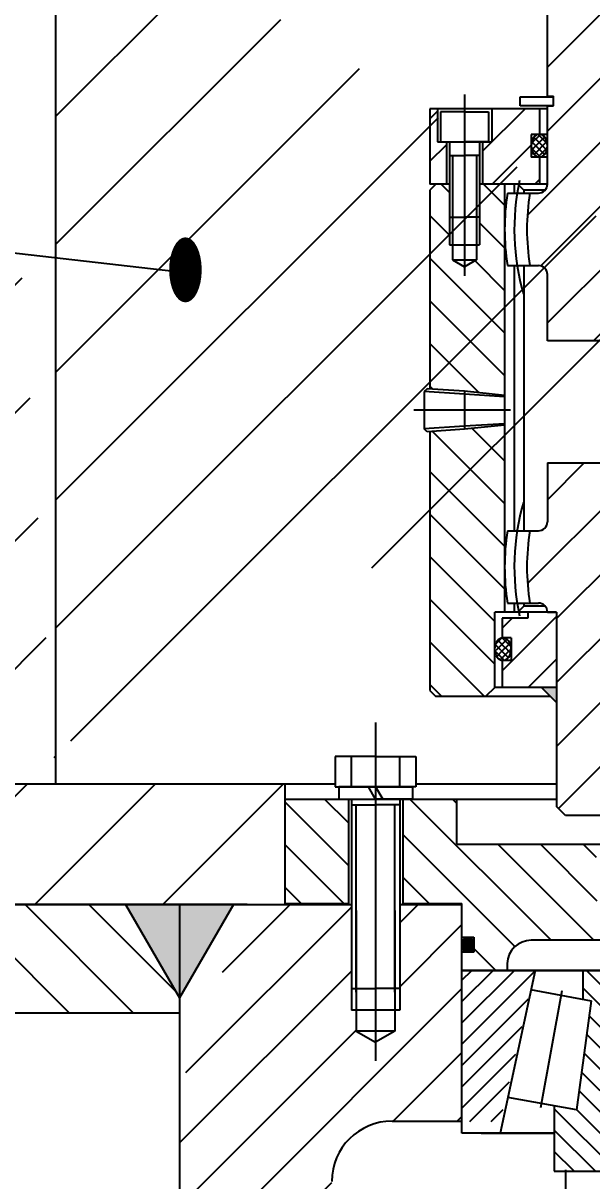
# Model space of a CAD drawing. Header units: millimetres. Extents: x 0 to 8400, y -232 to 5940.
# Drawn here: x 3712.2 to 3900.8, y 3580.1 to 3964.2 of the extents above; entities that cross this region are included whole.
import ezdxf
from ezdxf.enums import TextEntityAlignment as Align

# ---------------------------------------------------------------- set-up
doc = ezdxf.new("R2010")
doc.units = ezdxf.units.MM
doc.header["$LTSCALE"] = 200
doc.linetypes.add('G', pattern=[2, 1.25, -0.25, 0.25, -0.25])
for name, color, linetype in [('01', 7, 'Continuous'), ('02', 1, 'Continuous'), ('05', 4, 'G'), ('08', 1, 'Continuous'), ('11', 3, 'Continuous'), ('INTE_THICK', 7, 'Continuous'), ('THICK', 7, 'Continuous'), ('THIN', 1, 'Continuous')]:
    doc.layers.add(name, color=color, linetype=linetype)
doc.styles.get("Standard").update_dxf_attribs({"font": 'isocp', "width": 0.707, "bigfont": 'intecad.shx'})
doc.dimstyles.new('INTE', dxfattribs={"dimscale": 20, "dimtxt": 3.5, "dimasz": 3, "dimexe": 3, "dimexo": 0, "dimgap": 1, "dimtad": 1, "dimdec": 3, "dimdsep": 46, "dimtxsty": 'Standard', "dimcen": 0, "dimclrd": 1, "dimclre": 1, "dimclrt": 3, "dimadec": 4, "dimazin": 0, "dimtfac": 1, "dimtdec": 3, "dimtmove": 0, "dimatfit": 0, "dimfxl": 0, "dimarcsym": 0})

# ---------------------------------------------------------------- blocks, each defined once
blk = doc.blocks.new('*U81', base_point=(-3575.81, 5317.09))
at = {"layer": '01'}
for p, q in [((-3582.21, 5317.09), (-3582.21, 5277.09)), ((-3569.41, 5317.09), (-3569.41, 5277.09)), ((-3567.81, 5284.09), (-3583.81, 5284.09)), ((-3569.41, 5277.09), (-3582.21, 5277.09)), ((-3582.21, 5277.09), (-3575.81, 5273.4)), ((-3569.41, 5277.09), (-3575.81, 5273.4))]:
    blk.add_line(p, q, dxfattribs=at)
at = {"layer": '02'}
for p, q in [((-3583.81, 5317.09), (-3583.81, 5284.09)), ((-3567.81, 5317.09), (-3567.81, 5284.09))]:
    blk.add_line(p, q, dxfattribs=at)
blk = doc.blocks.new('01001')
at = {"layer": '02', "linetype": 'Continuous'}
h = blk.add_hatch(dxfattribs=at)
h.set_pattern_fill('_USER', color=1, scale=10, angle=135, style=0, pattern_type=0)
h.set_pattern_definition([(135, (4698.081, -304.572), (-7.071068, -7.071068), [])])
h.paths.add_polyline_path([(9001.36, 3409.28), (9022.36, 3409.28), (9022.36, 3443.96), (9001.36, 3443.96)])
h.paths.add_polyline_path([(9052.62, 3409.28), (9060, 3409.28), (9060, 3398.54), (9060.28, 3398.13), (9064, 3398.13), (9064, 3393.13), (9060, 3393.13), (9060, 3387.13), (9075, 3387.13), (9075, 3388.85, -0.424608), (9082.99, 3397.13), (9103.86, 3397.13), (9103.86, 3410.13), (9108.37, 3410.13), (9103.33, 3428.96), (9058.36, 3428.96), (9058.36, 3443.96), (9040.36, 3443.96), (9040.36, 3427.15)])
h.paths.add_polyline_path([(9052.62, 3409.28), (9040.36, 3427.15), (9040.36, 3409.28)], flags=16)
h.paths.add_polyline_path([(9218.86, 3428.96), (9218.86, 3410.13), (9228.86, 3410.13), (9228.86, 3397.13), (9249.72, 3397.13, -0.414214), (9257.72, 3389.13), (9257.72, 3387.13), (9272.72, 3387.13), (9272.72, 3393.13), (9268.72, 3393.13), (9268.72, 3398.13), (9272.72, 3398.13), (9272.72, 3408.96), (9292.36, 3408.96), (9292.36, 3443.96), (9274.36, 3443.96), (9274.36, 3428.96)])
h.paths.add_polyline_path([(9310.36, 3410.46), (9331.36, 3410.46), (9331.36, 3443.96), (9310.36, 3443.96)])
h.paths.add_polyline_path([(9103.02, 3394.54), (9118.19, 3394.54), (9118.19, 3414.23), (9103.02, 3414.23)], flags=9)
h.paths.add_polyline_path([(9079.81, 3410.2), (9094.98, 3410.2), (9094.98, 3429.89), (9079.81, 3429.89)], flags=24)
h.paths.add_polyline_path([(9054.95, 3386.47), (9070.12, 3386.47), (9070.12, 3406.16), (9054.95, 3406.16)], flags=9)
h = blk.add_hatch(dxfattribs=at)
h.set_pattern_fill('_USER', color=1, scale=15, angle=135, style=0, pattern_type=0)
h.set_pattern_definition([(135, (4698.081, -304.572), (-10.6066, -10.6066), [])])
h.paths.add_polyline_path([(8832.36, 3408.96), (8813.86, 3408.96), (8813.86, 3372.96), (8832.36, 3372.96)])
h.paths.add_polyline_path([(8948.46, 3408.96), (8865.36, 3408.96), (8865.36, 3372.96), (8966.36, 3372.96), (8966.36, 3377.96)])
h = blk.add_hatch(dxfattribs=at)
h.set_pattern_fill('_USER', color=1, scale=15, angle=45, style=0, pattern_type=0)
h.set_pattern_definition([(45, (4698.081, -712.992), (-10.6066, 10.6066), [])])
h.paths.add_polyline_path([(8966.37, 3213.46, -0.414214), (8956.37, 3203.46), (8951.37, 3203.46), (8951.37, 3153.96), (8974.18, 3153.96), (9016.86, 3153.96), (9016.86, 3317.13, -0.414214), (9036.86, 3337.13), (9060, 3337.13), (9060, 3406.96), (9060, 3408.96), (9039.36, 3408.96), (9039.36, 3379.88), (9039.36, 3373.96), (9037.76, 3373.96), (9037.76, 3366.96), (9031.36, 3363.26), (9024.96, 3366.96), (9024.96, 3373.96), (9023.36, 3373.96), (9023.36, 3406.96), (9023.36, 3408.96), (9001.36, 3408.96), (8988.75, 3408.96), (8966.37, 3347.46)])
at = {"layer": '02'}
h = blk.add_hatch(dxfattribs=at)
h.set_pattern_fill('_USER', color=256, scale=0.1, angle=45, style=0, pattern_type=0)
h.set_pattern_definition([(45, (4698.08127, -714.16653), (-0.0707106781, 0.0707106781), [])])
h.paths.add_polyline_path([(9022.36, 3409.28), (9001.36, 3409.28), (9001.36, 3408.96), (9022.36, 3408.96)])
h.paths.add_polyline_path([(9060, 3409.28), (9040.36, 3409.28), (9040.36, 3408.96), (9060, 3408.96)])
h = blk.add_hatch(dxfattribs=at)
h.set_pattern_fill('_USER', color=256, scale=0.1, angle=45, style=0, pattern_type=0)
h.set_pattern_definition([(45, (4698.08127, -712.99153), (-0.0707106781, 0.0707106781), [])])
edge = h.paths.add_edge_path()
edge.add_ellipse((9062, 3395.63), major_axis=(0, 2.5), ratio=0.8, start_angle=180, end_angle=270)
edge.add_ellipse((9062, 3395.63), major_axis=(0, 2.5), ratio=0.8, start_angle=270, end_angle=360)
edge.add_ellipse((9062, 3395.63), major_axis=(0, 2.5), ratio=0.8, start_angle=0, end_angle=90)
edge.add_ellipse((9062, 3395.63), major_axis=(0, 2.5), ratio=0.8, start_angle=90, end_angle=180)
at = {"layer": '02', "ltscale": 0.8}
h = blk.add_hatch(dxfattribs=at)
h.set_pattern_fill('_USER', color=256, scale=5, angle=135, style=0, pattern_type=0)
h.set_pattern_definition([(45, (5725.551, -1910.1335), (3.535534, -3.535534), [])])
h.paths.add_polyline_path([(9248.47, 3387.13), (9272.72, 3387.13), (9272.72, 3336.96), (9260.01, 3336.96)])
h.paths.add_polyline_path([(9060, 3387.13), (9084.25, 3387.13), (9072.71, 3336.96), (9060, 3336.96)])
at = {"layer": '02', "linetype": 'Continuous', "ltscale": 0.8}
h = blk.add_hatch(dxfattribs=at)
h.set_pattern_fill('_USER', color=1, scale=5, angle=45, style=0, pattern_type=0)
h.set_pattern_definition([(135, (5725.551, -1910.1335), (3.535534, 3.535534), [])])
h.paths.add_polyline_path([(9217.16, 3387.13), (9232.67, 3387.13), (9232.67, 3377.59), (9229.81, 3377.06), (9234.76, 3340.82), (9242.1, 3342.17), (9242.1, 3320.46), (9217.16, 3320.46)])
h.paths.add_polyline_path([(9115.56, 3320.46), (9090.62, 3320.46), (9090.62, 3342.17), (9097.97, 3340.82), (9102.91, 3377.06), (9100.05, 3377.59), (9100.05, 3387.13), (9115.56, 3387.13)])
at = {"layer": '11'}
h = blk.add_hatch(color=256, dxfattribs=at)
h.paths.add_polyline_path([(8966.36, 3408.96), (8948.46, 3408.96), (8966.36, 3377.96)])
h.paths.add_polyline_path([(8984.26, 3408.96), (8966.36, 3408.96), (8966.36, 3377.96)])
at = {"layer": '11', "linetype": 'Continuous'}
h = blk.add_hatch(color=3, dxfattribs=at)
h.paths.add_polyline_path([(8966.36, 3377.96), (8966.36, 3408.96), (8948.46, 3408.96)])
h.paths.add_polyline_path([(8966.36, 3377.96), (8984.26, 3408.96), (8966.36, 3408.96)])
at = {"layer": '01', "ltscale": 0.8}
for p, q in [((9031.36, 3458.06), (9017.99, 3458.06)), ((9017.99, 3458.06), (9017.99, 3448.06)), ((9023.36, 3448.06), (9023.36, 3458.06)), ((9031.36, 3458.06), (9044.74, 3458.06)), ((9039.36, 3448.06), (9039.36, 3458.06)), ((9044.74, 3458.06), (9044.74, 3448.06)), ((9017.99, 3448.06), (9031.36, 3448.06)), ((9031.36, 3448.06), (9019.16, 3448.06)), ((9019.16, 3448.06), (9019.16, 3443.96)), ((9031.36, 3443.96), (9028.99, 3448.06)), ((9031.36, 3448.06), (9033.73, 3443.96)), ((9044.74, 3448.06), (9031.36, 3448.06)), ((9031.36, 3448.06), (9043.56, 3448.06)), ((9043.56, 3448.06), (9043.56, 3443.96)), ((9019.16, 3443.96), (9031.36, 3443.96)), ((9022.36, 3443.96), (9022.36, 3408.96)), ((9023.36, 3443.96), (9023.36, 3379.88)), ((9023.36, 3442.06), (9031.36, 3442.06)), ((9043.56, 3443.96), (9031.36, 3443.96)), ((9039.36, 3442.06), (9031.36, 3442.06)), ((9039.36, 3443.96), (9039.36, 3379.88)), ((9040.36, 3443.96), (9040.36, 3408.96)), ((8966.36, 3408.96), (8966.36, 3213.46)), ((9060, 3333.16), (9060, 3406.96)), ((9060, 3387.13), (9060, 3402.13)), ((9075, 3389.42), (9075, 3387.13)), ((9272.72, 3387.13), (9060, 3387.13)), ((9084.25, 3387.13), (9072.71, 3333.16)), ((9100.05, 3387.13), (9100.05, 3377.59)), ((9023.36, 3381.06), (9031.36, 3381.06)), ((9039.36, 3381.06), (9031.36, 3381.06)), ((9082.78, 3380.74), (9102.91, 3377.06)), ((9102.91, 3377.06), (9097.97, 3340.82)), ((9097.97, 3340.82), (9075.23, 3344.98)), ((9090.62, 3342.17), (9090.62, 3320.46)), ((9090.62, 3333.16), (9060, 3333.16)), ((9066.36, 3333.16), (9090.62, 3333.16)), ((9090.62, 3320.46), (9166.36, 3320.46)), ((9092.61, 3320.46), (9166.36, 3320.46))]:
    blk.add_line(p, q, dxfattribs=at)
at = {"layer": '01', "color": 7, "linetype": 'Continuous', "ltscale": 0.8}
for p, q in [((9001.36, 3408.96), (9001.36, 3443.96)), ((9001.36, 3443.96), (9091.36, 3443.96)), ((9058.36, 3428.96), (9058.36, 3443.96)), ((9058.36, 3428.96), (9116.36, 3428.96)), ((8988.75, 3408.96), (9023.36, 3408.96)), ((9001.36, 3408.96), (9023.36, 3408.96)), ((9039.36, 3408.96), (9060, 3408.96)), ((9039.36, 3408.96), (9060, 3408.96)), ((9060, 3387.13), (9060, 3409.28)), ((9060, 3398.13), (9064, 3398.13)), ((9064, 3398.13), (9064, 3393.13)), ((9116.35, 3397.13), (9082.99, 3397.13)), ((9064, 3393.13), (9060, 3393.13)), ((9060, 3387.13), (9272.72, 3387.13)), ((9036.86, 3337.13), (9060, 3337.13))]:
    blk.add_line(p, q, dxfattribs=at)
at = {"layer": '01'}
blk.add_line((8988.75, 3408.96), (8813.86, 3408.96), dxfattribs=at)
at = {"layer": '01', "color": 7, "linetype": 'Continuous'}
blk.add_line((9040.36, 3409.28), (9060, 3409.28), dxfattribs=at)
at = {"layer": '01', "ltscale": 1.2}
blk.add_line((8966.36, 3372.96), (8813.86, 3372.96), dxfattribs=at)
at = {"layer": '01', "ltscale": 0.8}
for centre, radius, end in [((9082.99, 3389.13), 8, 177.9742), ((9036.86, 3317.13), 20, 180)]:
    blk.add_arc(centre, radius, 90, end, dxfattribs=at)
at = {"layer": '02', "ltscale": 0.8}
for p, q in [((9024.96, 3379.88), (9024.96, 3442.06)), ((9037.76, 3379.88), (9037.76, 3442.06))]:
    blk.add_line(p, q, dxfattribs=at)
at = {"layer": '02'}
blk.add_line((9001.36, 3409.28), (9022.36, 3409.28), dxfattribs=at)
at = {"layer": '05', "ltscale": 0.8}
for p, q in [((9031.36, 3466.24), (9031.36, 3357.12)), ((9031.36, 3450.15), (9031.36, 3441.86)), ((9093.1, 3380.31), (9086.02, 3341.56))]:
    blk.add_line(p, q, dxfattribs=at)
at = {"layer": '05', "color": 4, "linetype": 'G', "ltscale": 0.8}
for p, q in [((9031.36, 3448.81), (9031.36, 3395.34)), ((9094.39, 3320.96), (9094.39, 3169.96))]:
    blk.add_line(p, q, dxfattribs=at)
at = {"layer": '11', "color": 3, "linetype": 'Continuous'}
for p in [(8948.46, 3408.96), (8984.26, 3408.96)]:
    blk.add_line(p, (8966.36, 3377.96), dxfattribs=at)
at = {"layer": '11', "color": 3, "linetype": 'Continuous', "ltscale": 0.8}
blk.add_ellipse((9062, 3395.63), major_axis=(0, 2.5), ratio=0.8, dxfattribs=at)
at = {"layer": '01', "ltscale": 0.8}
blk.add_blockref('*U81', (9031.36, 3406.96), dxfattribs=at)
blk = doc.blocks.new('*D106')
at = {"layer": '08', "color": 1, "lineweight": -2}
for p, q in [((3611.6, 3671.75), (3386.28, 3671.75)), ((3446.28, 3611.75), (3446.28, 2941.25)), ((3774.25, 2881.25), (3386.28, 2881.25))]:
    blk.add_line(p, q, dxfattribs=at)
at = {"layer": '08', "color": 1}
for points in [[(3436.28, 3611.75), (3456.28, 3611.75), (3446.28, 3671.75)], [(3436.28, 2941.25), (3456.28, 2941.25), (3446.28, 2881.25)]]:
    blk.add_solid(points, dxfattribs=at)
at = {"layer": 'Defpoints', "color": 0}
for p in [(3611.6, 3671.75), (3446.28, 2881.25), (3774.25, 2881.25)]:
    blk.add_point(p, dxfattribs=at)
at = {"layer": '08', "color": 3, "insert": (3391.28, 3276.5), "char_height": 70, "attachment_point": 5, "rotation": 90}
blk.add_mtext('790.5', dxfattribs=at)
blk = doc.blocks.new('*U91', base_point=(258.13, 456.8))
at = {"layer": '01'}
for p, q in [((278.13, 461.8), (278.13, 451.8)), ((257.96, 460.8), (283.13, 460.8)), ((283.13, 460.8), (283.13, 452.8)), ((283.13, 460.8), (285.44, 456.8)), ((283.13, 452.8), (285.44, 456.8)), ((257.96, 452.8), (283.13, 452.8))]:
    blk.add_line(p, q, dxfattribs=at)
at = {"layer": '02'}
for p, q in [((257.96, 461.8), (278.13, 461.8)), ((257.96, 451.8), (278.13, 451.8))]:
    blk.add_line(p, q, dxfattribs=at)
at = {"layer": '05'}
blk.add_line((255.13, 456.8), (288.44, 456.8), dxfattribs=at)

msp = doc.modelspace()

# ---------------------------------------------------------------- hatches: boundary and pattern name
at = {"layer": '02'}
h = msp.add_hatch(dxfattribs=at)
h.set_pattern_fill('_USER', color=256, scale=30, angle=45, style=0, pattern_type=0)
h.set_pattern_definition([(45, (1833.553, 2595.263), (-21.2132, 21.2132), [])])
h.paths.add_polyline_path([(4164.0981, 4045.7518), (4191.5981, 4045.7518), (4191.5981, 4051.7518), (4314.0981, 4051.7518), (4314.0981, 4011.7518), (4164.0981, 4011.7518)])
h.paths.add_polyline_path([(4129.0981, 3711.7518), (4281.1767, 3711.7518), (4281.1767, 3671.7518), (4129.0981, 3671.7518)])
h.paths.add_polyline_path([(3663.0981, 3711.7518), (3799.0981, 3711.7518), (3799.0981, 3671.7518), (3663.0981, 3671.7518)])
h.paths.add_polyline_path([(3611.5981, 3711.7518), (3630.0981, 3711.7518), (3630.0981, 3671.7518), (3611.5981, 3671.7518)])
h.paths.add_polyline_path([(3593.0981, 4051.7518), (3593.0981, 4011.7518), (3764.0981, 4011.7518), (3764.0981, 4045.7518), (3736.5981, 4045.7518), (3736.5981, 4051.7518)])
edge = h.paths.add_edge_path()
edge.add_line((4205.0981, 3711.7518), (4205.0981, 4011.7518))
edge.add_line((4225.0981, 3711.7518), (4225.0981, 4011.7518))
edge.add_line((3703.0981, 3711.7518), (3703.0981, 4011.7518))
edge.add_line((3723.0981, 3711.7518), (3723.0981, 4011.7518))
at = {"layer": '02', "linetype": 'Continuous'}
h = msp.add_hatch(dxfattribs=at)
h.set_pattern_fill('_USER', color=1, scale=15, angle=45, style=0, pattern_type=0)
h.set_pattern_definition([(45, (1645.617, -2300.228), (-10.606602, 10.606602), [])])
h.paths.add_polyline_path([(3886.0981, 3910.7522, -0.41421356), (3883.0981, 3907.7522), (3880.308, 3907.7522, 0.08415731), (3880.308, 3883.7522), (3883.0981, 3883.7522, -0.41421356), (3886.0981, 3880.7522), (3886.0981, 3858.7518), (3910.1231, 3858.7518), (3910.1231, 3970.7518), (3889.0981, 3970.7518), (3886.0981, 3967.7518), (3886.0981, 3939.9522), (3888.0981, 3939.9522), (3888.0981, 3936.7522), (3886.0981, 3936.7522)])
h.paths.add_polyline_path([(4018.0731, 3858.7518), (4042.0981, 3858.7518), (4042.0981, 3880.7522, -0.41421356), (4045.0981, 3883.7522), (4047.8882, 3883.7522, 0.08415731), (4047.8882, 3907.7522), (4045.0981, 3907.7522, -0.41421356), (4042.0981, 3910.7522), (4042.0981, 3936.7522), (4040.0981, 3936.7522), (4040.0981, 3939.7522), (4040.0981, 3939.9522), (4042.0981, 3939.9522), (4042.0981, 3967.7518), (4039.0981, 3970.7518), (4018.0731, 3970.7518)])
h = msp.add_hatch(dxfattribs=at)
h.set_pattern_fill('_USER', color=1, scale=10, angle=45, style=0, pattern_type=0)
h.set_pattern_definition([(45, (589.964, 392.487), (-7.071068, 7.071068), [])])
h.paths.add_polyline_path([(4060.5981, 3924.7522), (4060.5981, 3935.7522), (4044.5981, 3935.7522), (4044.5981, 3927.2522), (4047.4981, 3927.2522), (4047.4981, 3919.7522), (4044.5981, 3919.7522), (4044.5981, 3910.7522), (4058.0981, 3910.7522), (4063.5981, 3910.7522), (4063.5981, 3924.7522), (4061.5981, 3924.7522)])
h.paths.add_polyline_path([(4081.0981, 3935.7522), (4078.5981, 3935.7522), (4078.5981, 3924.7522), (4075.5981, 3924.7522), (4075.5981, 3910.7522), (4081.0981, 3910.7522)])
h.paths.add_polyline_path([(3867.5981, 3924.7522), (3864.5981, 3924.7522), (3864.5981, 3910.7522), (3883.5981, 3910.7522), (3883.5981, 3919.7522), (3880.6981, 3919.7522), (3880.6981, 3927.2522), (3883.5981, 3927.2522), (3883.5981, 3935.7522), (3867.5981, 3935.7522)])
h.paths.add_polyline_path([(3852.5981, 3924.7522), (3850.5981, 3924.7522), (3849.5981, 3924.7522), (3849.5981, 3935.7522), (3847.0981, 3935.7522), (3847.0981, 3910.7522), (3852.5981, 3910.7522)])
h = msp.add_hatch(dxfattribs=at)
h.set_pattern_fill('ANSI37', color=1, scale=0.5, angle=-90, style=0)
h.set_pattern_definition([(225, (4294.194, 4162.5488), (-1.122532, 1.122532), []), (135, (4294.194, 4162.5488), (1.122532, 1.122532), [])])
edge = h.paths.add_edge_path()
edge.add_ellipse((3883.3981, 3923.5022), major_axis=(0, 3.75), ratio=0.72, start_angle=0, end_angle=360, ccw=False)
h = msp.add_hatch(dxfattribs=at)
h.set_pattern_fill('_USER', color=1, scale=10, angle=315, style=0, pattern_type=0)
h.set_pattern_definition([(315, (589.964, 397.487), (7.071068, 7.071068), [])])
h.paths.add_polyline_path([(4064.5981, 3910.7522), (4056.2981, 3910.7522), (4056.2981, 3840.6802), (4069.6485, 3842.0569), (4081.0981, 3842.8305), (4081.0981, 3908.7522), (4079.0981, 3910.7522), (4074.5981, 3910.7522), (4074.5981, 3885.5869), (4073.5981, 3885.5869), (4065.5981, 3880.9681), (4065.5981, 3890.5869), (4064.5981, 3890.5869)])
edge = h.paths.add_edge_path()
edge.add_line((4081.0981, 3828.673), (4069.6485, 3829.4467))
edge.add_line((4069.6485, 3829.4467), (4056.2981, 3830.8234))
edge.add_line((4056.2981, 3830.8234), (4056.2981, 3768.7518))
edge.add_line((4056.2981, 3768.7518), (4057.0981, 3768.7518))
edge.add_line((4057.0981, 3768.7518), (4059.5981, 3768.7518))
edge.add_line((4059.5981, 3768.7518), (4059.5981, 3756.8413))
edge.add_ellipse((4056.8481, 3756.5018), major_axis=(0, 3.75), ratio=0.7363574, start_angle=264.805571, end_angle=275.194429, ccw=False)
edge.add_ellipse((4056.8481, 3756.5018), major_axis=(0, 3.75), ratio=0.7363574, start_angle=275.194429, end_angle=624.805571)
edge.add_line((4059.5981, 3756.1623), (4059.5981, 3743.7518))
edge.add_line((4059.5981, 3743.7518), (4062.5981, 3740.7518))
edge.add_line((4062.5981, 3740.7518), (4079.0981, 3740.7518))
edge.add_line((4079.0981, 3740.7518), (4081.0981, 3742.7518))
edge.add_line((4081.0981, 3742.7518), (4081.0981, 3828.673))
h.paths.add_polyline_path([(3871.8981, 3910.7522), (3863.5981, 3910.7522), (3863.5981, 3899.7522), (3863.5981, 3885.5869), (3862.5981, 3885.5869), (3854.5981, 3880.9681), (3854.5981, 3890.5869), (3853.5981, 3890.5869), (3853.5981, 3910.7522), (3849.0981, 3910.7522), (3847.0981, 3908.7522), (3847.0981, 3842.8305), (3858.5477, 3842.0569), (3871.8981, 3840.6802)])
edge = h.paths.add_edge_path()
edge.add_line((3858.5477, 3829.4467), (3847.0981, 3828.673))
edge.add_line((3847.0981, 3828.673), (3847.0981, 3742.7518))
edge.add_line((3847.0981, 3742.7518), (3849.0981, 3740.7518))
edge.add_line((3849.0981, 3740.7518), (3865.5981, 3740.7518))
edge.add_line((3865.5981, 3740.7518), (3868.5981, 3743.7518))
edge.add_line((3868.5981, 3743.7518), (3868.5981, 3756.1623))
edge.add_ellipse((3871.3481, 3756.5018), major_axis=(0, 3.75), ratio=0.7363574, start_angle=84.805571, end_angle=95.194429, ccw=False)
edge.add_ellipse((3871.3481, 3756.5018), major_axis=(0, 3.75), ratio=0.7363574, start_angle=-264.805571, end_angle=84.805571)
edge.add_line((3868.5981, 3756.8413), (3868.5981, 3768.7518))
edge.add_line((3868.5981, 3768.7518), (3871.8981, 3768.7518))
edge.add_line((3871.8981, 3768.7518), (3871.8981, 3830.8234))
edge.add_line((3871.8981, 3830.8234), (3858.5477, 3829.4467))
h = msp.add_hatch(dxfattribs=at)
h.set_pattern_fill('_USER', color=1, scale=15, angle=45, style=0, pattern_type=0)
h.set_pattern_definition([(45, (1645.617, -2295.228), (-10.606602, 10.606602), [])])
h.paths.add_polyline_path([(3916.4731, 3818.2518), (3886.0981, 3818.2518), (3886.0981, 3798.7518, -0.41421356), (3883.0981, 3795.7518), (3880.308, 3795.7518, 0.08415731), (3880.308, 3771.7518), (3883.0981, 3771.7518, -0.41421356), (3886.0981, 3768.7518), (3889.0981, 3768.7518), (3889.0981, 3743.7518), (3889.0981, 3704.2518), (3892.0981, 3701.2518), (3914.0981, 3701.2518), (3916.4731, 3717.7688)])
h.paths.add_polyline_path([(4011.7231, 3717.7688), (4014.0981, 3701.2518), (4036.0981, 3701.2518), (4039.0981, 3704.2518), (4039.0981, 3768.7518), (4042.0981, 3768.7518, -0.41421356), (4045.0981, 3771.7518), (4047.8882, 3771.7518, 0.08415731), (4047.8882, 3795.7518), (4045.0981, 3795.7518, -0.41421356), (4042.0981, 3798.7518), (4042.0981, 3818.2518), (4011.7231, 3818.2518)])
h = msp.add_hatch(dxfattribs=at)
h.set_pattern_fill('_USER', color=1, scale=10, angle=45, style=0, pattern_type=0)
h.set_pattern_definition([(45, (589.964, 397.487), (-7.071068, 7.071068), [])])
edge = h.paths.add_edge_path()
edge.add_line((3889.0981, 3768.7518), (3886.0981, 3768.7518))
edge.add_line((3886.0981, 3768.7518), (3879.5981, 3768.7518))
edge.add_line((3879.5981, 3768.7518), (3879.5981, 3766.7518))
edge.add_line((3879.5981, 3766.7518), (3871.0981, 3766.7518))
edge.add_line((3871.0981, 3766.7518), (3871.0981, 3760.2518))
edge.add_line((3871.0981, 3760.2518), (3874.0981, 3760.2518))
edge.add_line((3874.0981, 3760.2518), (3874.0981, 3756.8413))
edge.add_ellipse((3871.3481, 3756.5018), major_axis=(0, 3.75), ratio=0.7363574, start_angle=264.805571, end_angle=275.194429, ccw=False)
edge.add_ellipse((3871.3481, 3756.5018), major_axis=(0, 3.75), ratio=0.7363574, start_angle=180, end_angle=264.805571)
edge.add_line((3874.0981, 3756.1623), (3874.0981, 3752.7518))
edge.add_line((3874.0981, 3752.7518), (3871.0981, 3752.7518))
edge.add_line((3871.0981, 3752.7518), (3871.0981, 3743.7518))
edge.add_line((3871.0981, 3743.7518), (3889.0981, 3743.7518))
edge.add_line((3889.0981, 3743.7518), (3889.0981, 3768.7518))
edge = h.paths.add_edge_path()
edge.add_line((4054.0981, 3756.8413), (4054.0981, 3760.2518))
edge.add_line((4054.0981, 3760.2518), (4057.0981, 3760.2518))
edge.add_line((4057.0981, 3760.2518), (4057.0981, 3766.7518))
edge.add_line((4057.0981, 3766.7518), (4048.5981, 3766.7518))
edge.add_line((4048.5981, 3766.7518), (4048.5981, 3768.7518))
edge.add_line((4048.5981, 3768.7518), (4039.0981, 3768.7518))
edge.add_line((4039.0981, 3768.7518), (4039.0981, 3743.7518))
edge.add_line((4039.0981, 3743.7518), (4057.0981, 3743.7518))
edge.add_line((4057.0981, 3743.7518), (4057.0981, 3752.7518))
edge.add_line((4057.0981, 3752.7518), (4054.0981, 3752.7518))
edge.add_line((4054.0981, 3752.7518), (4054.0981, 3756.1623))
edge.add_ellipse((4056.8481, 3756.5018), major_axis=(0, 3.75), ratio=0.7363574, start_angle=84.805571, end_angle=95.194429, ccw=False)
edge.add_ellipse((4056.8481, 3756.5018), major_axis=(0, 3.75), ratio=0.7363574, start_angle=0, end_angle=84.805571)
h = msp.add_hatch(dxfattribs=at)
h.set_pattern_fill('ANSI37', color=1, scale=0.5, angle=-90, style=0)
h.set_pattern_definition([(225, (4294.194, 4147.5484), (-1.122532, 1.122532), []), (135, (4294.194, 4147.5484), (1.122532, 1.122532), [])])
edge = h.paths.add_edge_path()
edge.add_line((3868.5981, 3756.1623), (3868.5981, 3756.8413))
edge.add_ellipse((3871.3481, 3756.5018), major_axis=(0, 3.75), ratio=0.7363574, start_angle=-84.805571, end_angle=84.805571, ccw=False)
edge.add_line((3874.0981, 3756.8413), (3874.0981, 3756.1623))
edge.add_ellipse((3871.3481, 3756.5018), major_axis=(0, 3.75), ratio=0.7363574, start_angle=95.194429, end_angle=264.805571, ccw=False)
msp.add_hatch(color=1, dxfattribs=at).paths.add_polyline_path([(3884.0981, 3743.7518), (3889.0981, 3743.7518), (3889.0981, 3738.7518)])

# ---------------------------------------------------------------- linework, layer by layer
for p, q in [((3886.0981, 3939.9522), (3886.0981, 3977.7518)), ((3886.0981, 3910.7522), (3886.0981, 3936.7522)), ((3888.0981, 3936.7522), (3888.0981, 3939.9522)), ((3849.0981, 3910.7522), (3847.0981, 3908.7522)), ((3853.5981, 3910.7522), (3849.0981, 3910.7522)), ((3886.0981, 3910.7522), (3863.5981, 3910.7522)), ((3871.8981, 3910.7522), (3871.8981, 3768.7518)), ((3876.2981, 3910.7522), (3878.2981, 3908.7522)), ((3847.0981, 3908.7522), (3847.0981, 3842.8305)), ((3878.2981, 3908.7522), (3878.2981, 3907.7522)), ((3885.3341, 3908.7522), (3878.2981, 3908.7522)), ((3878.2981, 3883.7522), (3878.2981, 3795.7518)), ((3886.0981, 3858.7518), (3886.0981, 3880.7522)), ((3847.0981, 3828.673), (3847.0981, 3742.7518)), ((3886.0981, 3818.2518), (3886.0981, 3798.7518)), ((3878.2981, 3771.7518), (3878.2981, 3770.7518)), ((3868.5981, 3743.7518), (3868.5981, 3768.7518)), ((3889.0981, 3768.7518), (3868.5981, 3768.7518)), ((3876.2981, 3768.7518), (3878.2981, 3770.7518)), ((3885.3341, 3770.7518), (3878.2981, 3770.7518)), ((3879.5981, 3768.7518), (3879.5981, 3766.7518)), ((3886.0981, 3768.7518), (3886.0981, 3768.7518)), ((3889.0981, 3768.7518), (3889.0981, 3704.2518)), ((3879.5981, 3766.7518), (3871.0981, 3766.7518)), ((3847.0981, 3742.7518), (3849.0981, 3740.7518)), ((3884.0981, 3743.7518), (3889.0981, 3738.7518)), ((3887.0981, 3740.7518), (3849.0981, 3740.7518)), ((3892.0981, 3701.2518), (3889.0981, 3704.2518))]:
    msp.add_line(p, q)
for centre, start, end in [((3883.0981, 3910.7522), 270, 0), ((3883.0981, 3880.7522), 0, 90), ((3883.0981, 3798.7518), 270, 0), ((3883.0981, 3768.7518), 0, 90)]:
    msp.add_arc(centre, 3, start, end)
at = {"extrusion": (0, 0, -1)}
for centre, ratio in [((3883.3981, 3923.5022), 0.72), ((3871.3481, 3756.5018), 0.7363574)]:
    msp.add_ellipse(centre, major_axis=(0, 3.75), ratio=ratio, dxfattribs=at)
at = {"layer": '01', "color": 7, "linetype": 'Continuous'}
for p, q in [((3723.0981, 3711.7518), (3723.0981, 4021.7518)), ((3886.0981, 3939.9522), (3888.0981, 3939.9522)), ((3886.0981, 3936.7522), (3888.0981, 3936.7522)), ((4042.0981, 3858.7518), (3886.0981, 3858.7518)), ((3845.2637, 3841.9545), (3845.2637, 3829.5491)), ((3799.0981, 3671.7518), (3799.0981, 3711.7518)), ((3611.5981, 3671.7518), (3821.0981, 3671.7518))]:
    msp.add_line(p, q, dxfattribs=at)
at = {"layer": '01'}
for p, q in [((3876.9981, 3936.7522), (3876.9981, 3939.7522)), ((3876.9981, 3939.7522), (3888.0981, 3939.7522)), ((3888.0981, 3936.7522), (3876.9981, 3936.7522)), ((3888.0981, 3936.7522), (3888.0981, 3939.7522)), ((3847.0981, 3935.7522), (3847.0981, 3910.7522)), ((3886.0981, 3935.7522), (3847.0981, 3935.7522)), ((3849.5981, 3935.7522), (3849.5981, 3924.7522)), ((3850.5981, 3934.7522), (3850.5981, 3924.7522)), ((3858.5981, 3934.7522), (3850.5981, 3934.7522)), ((3858.5981, 3934.7522), (3866.5981, 3934.7522)), ((3866.5981, 3934.7522), (3866.5981, 3924.7522)), ((3867.5981, 3935.7522), (3867.5981, 3924.7522)), ((3883.5981, 3927.2522), (3883.5981, 3935.7522)), ((3886.0981, 3927.2522), (3880.6981, 3927.2522)), ((3880.6981, 3927.2522), (3880.6981, 3919.7522)), ((3849.5981, 3924.7522), (3867.5981, 3924.7522)), ((3850.5981, 3924.7522), (3858.5981, 3924.7522)), ((3852.5981, 3924.7522), (3852.5981, 3910.7522)), ((3853.5981, 3924.7522), (3853.5981, 3899.7522)), ((3866.5981, 3924.7522), (3858.5981, 3924.7522)), ((3863.5981, 3924.7522), (3863.5981, 3899.7522)), ((3864.5981, 3924.7522), (3864.5981, 3910.7522)), ((3853.5981, 3920.2522), (3858.5981, 3920.2522)), ((3863.5981, 3920.2522), (3858.5981, 3920.2522)), ((3886.0981, 3919.7522), (3880.6981, 3919.7522)), ((3883.5981, 3910.7522), (3883.5981, 3919.7522)), ((3853.5981, 3910.7522), (3847.0981, 3910.7522)), ((3886.0981, 3910.7522), (3870.0981, 3910.7522)), ((3853.5981, 3899.7522), (3858.5981, 3899.7522)), ((3863.5981, 3899.7522), (3858.5981, 3899.7522)), ((3846.2614, 3842.8871), (3845.2637, 3841.9545)), ((3858.5477, 3842.0569), (3846.2614, 3842.8871)), ((3858.5477, 3842.0569), (3858.5477, 3829.4467)), ((3846.2614, 3828.6165), (3845.2637, 3829.5491)), ((3858.5477, 3829.4467), (3846.2614, 3828.6165)), ((3886.0981, 3818.2518), (3964.0981, 3818.2518)), ((3889.0981, 3768.7518), (3871.0981, 3768.7518)), ((3889.0981, 3768.7518), (3889.0981, 3743.7518)), ((3871.0981, 3766.7518), (3871.0981, 3760.2518)), ((3874.0981, 3760.2518), (3871.0981, 3760.2518)), ((3874.0981, 3760.2518), (3874.0981, 3752.7518)), ((3874.0981, 3752.7518), (3871.0981, 3752.7518)), ((3871.0981, 3752.7518), (3871.0981, 3743.7518)), ((3868.5981, 3743.7518), (3865.5981, 3740.7518)), ((3889.0981, 3743.7518), (3868.5981, 3743.7518)), ((3889.0981, 3743.7518), (3871.0981, 3743.7518)), ((3611.5981, 3711.7518), (3815.7231, 3711.7518)), ((3842.4731, 3711.7518), (3889.0981, 3711.7518)), ((3914.0981, 3701.2518), (3892.0981, 3701.2518))]:
    msp.add_line(p, q, dxfattribs=at)
at = {"layer": '01', "color": 1}
for p, q in [((3858.5477, 3841.0546), (3845.2637, 3841.9522)), ((3858.5477, 3830.4489), (3845.2637, 3829.5514))]:
    msp.add_line(p, q, dxfattribs=at)
at = {"layer": '02'}
for p, q in [((3766.0417, 3881.2721), (3067.5744, 3962.0498)), ((3854.5981, 3920.2522), (3854.5981, 3899.7522)), ((3862.5981, 3920.2522), (3862.5981, 3899.7522))]:
    msp.add_line(p, q, dxfattribs=at)
at = {"layer": '05', "color": 4, "linetype": 'G'}
for p, q in [((3858.5981, 3940.4754), (3858.5981, 3904.6816)), ((3875.0981, 3910.7522), (3875.0981, 3907.7522)), ((3875.0981, 3883.7522), (3875.0981, 3795.7518)), ((3873.7981, 3835.7518), (3841.7472, 3835.7518)), ((3875.0981, 3771.7518), (3875.0981, 3768.7518)), ((3829.0981, 3711.6056), (3829.0981, 3658.1366))]:
    msp.add_line(p, q, dxfattribs=at)
at = {"layer": '05'}
for p, q in [((3858.5981, 3937.9046), (3858.5981, 3896.81)), ((3829.0981, 3732.137), (3829.0981, 3628.4208))]:
    msp.add_line(p, q, dxfattribs=at)
at = {"layer": '05', "color": 4, "linetype": 'G'}
for centre, start, end in [((3951.0981, 3895.7522), 167.720709, 196.376835), ((3951.0981, 3783.7518), 163.623165, 192.279291)]:
    msp.add_arc(centre, 76, start, end, dxfattribs=at)
at = {"layer": 'INTE_THICK'}
for p, q in [((3871.8981, 3840.2338), (3858.5477, 3841.0546)), ((3871.8981, 3831.2698), (3858.5477, 3830.4489))]:
    msp.add_line(p, q, dxfattribs=at)
at = {"layer": 'THICK'}
for p, q in [((3872.8125, 3907.7522), (3883.0981, 3907.7522)), ((3872.8125, 3883.7522), (3883.0981, 3883.7522)), ((3872.8125, 3795.7518), (3883.0981, 3795.7518)), ((3872.8125, 3771.7518), (3883.0981, 3771.7518)), ((3886.0981, 3768.7518), (3889.0981, 3768.7518))]:
    msp.add_line(p, q, dxfattribs=at)
for centre in [(3951.0981, 3895.7522), (3951.0981, 3783.7518)]:
    msp.add_arc(centre, 79.2, 171.285258, 188.714742, dxfattribs=at)
at = {"layer": 'THICK', "color": 1}
for centre in [(3951.0981, 3895.7522), (3951.0981, 3783.7518)]:
    msp.add_arc(centre, 71.8, 170.378954, 189.621046, dxfattribs=at)
at = {"layer": 'THIN'}
for p, q in [((3871.8981, 3840.6802), (3858.5477, 3842.0569)), ((3871.8981, 3830.8234), (3858.5477, 3829.4467))]:
    msp.add_line(p, q, dxfattribs=at)

# ---------------------------------------------------------------- block references
at = {"layer": '01'}
msp.add_blockref('01001', (-5202.2622, 262.7942), dxfattribs=at)
at = {"layer": '08', "xscale": -1, "rotation": 90}
msp.add_blockref('*U91', (3858.5981, 3910.5869), dxfattribs=at)

# ---------------------------------------------------------------- texts
at = {"layer": '02', "width": 0.605172}
msp.add_text('\\M+5A1F1', height=20, dxfattribs=at).set_placement((3760.0417, 3871.2721), (3772.0417, 3871.2721), align=Align.FIT)

# ---------------------------------------------------------------- dimensions: what is measured, and where the dimension line sits
at = {"layer": '08'}
dim = msp.add_linear_dim(base=(3446.2778, 2881.2518), p1=(3611.5981, 3671.7518), p2=(3774.2481, 2881.2518), angle=90, dimstyle='INTE', dxfattribs=at)
dim.commit()
dim.dimension.update_dxf_attribs({"geometry": '*D106', "text_midpoint": (3391.2778, 3276.5018)})

doc.saveas('drawing.dxf')
